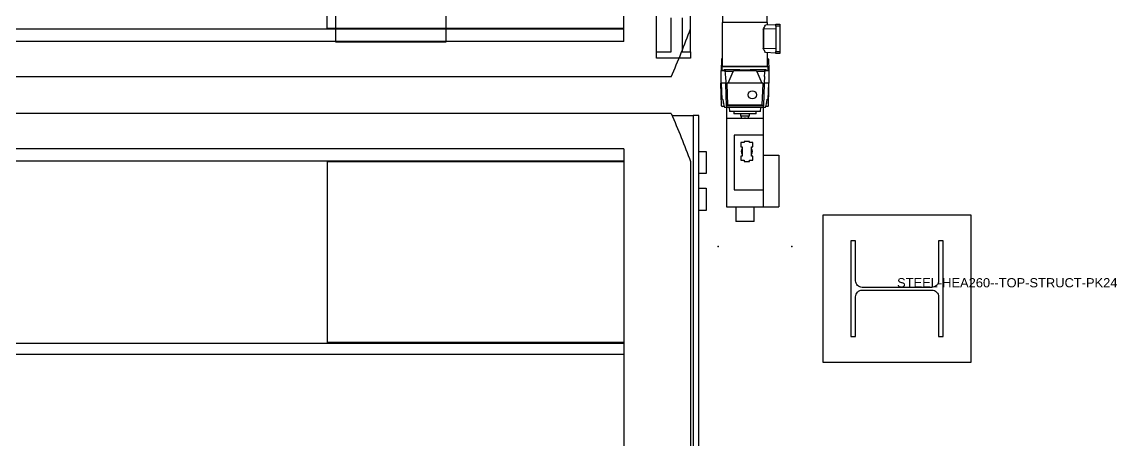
# Model space of a CAD drawing. Header units: millimetres. Extents: x 870 to 18710, y 295 to 21115.
# Drawn here: x 3902.8 to 4199.8, y 19853.6 to 19967 of the extents above; entities that cross this region are included whole.
import ezdxf

# ---------------------------------------------------------------- set-up
doc = ezdxf.new("R2010")
doc.units = ezdxf.units.MM
doc.linetypes.add('PHANTOM', pattern=[12.7, 6.35, -1.27, 1.27, -1.27, 1.27, -1.27])
for name, color, linetype in [('PK24E', 7, 'Continuous'), ('PK24E-DATA', 7, 'Continuous'), ('PK24E-STRUCT-STEEL', 254, 'Continuous'), ('PKE24E-HIDDEN', 7, 'Continuous')]:
    doc.layers.add(name, color=color, linetype=linetype)
for name, color, linetype, true_color in [('PK24E-COMP-PALLET', 132, 'Continuous', 0x00b7c8), ('PK24E-HELPER', 253, 'PHANTOM', 0xa1a1a1), ('PK24E-SYS-LIFT', 31, 'Continuous', 0xffcc5a), ('PK24E-SYS-SHELF', 31, 'Continuous', 0xffcc5a)]:
    doc.layers.add(name, color=color, linetype=linetype, true_color=true_color)
doc.layers.add('PK24E-TTARROW', color=20, linetype='Continuous', lineweight=20, true_color=0xf54b32)
doc.styles.get("Standard").update_dxf_attribs({"font": 'arial.ttf'})

# ---------------------------------------------------------------- blocks, each defined once
blk = doc.blocks.new('ELIFTTT-CHASIS--TOP-COMP-PKE24')
at = {"layer": 'PK24E-SYS-LIFT'}
for p, q in [((171.2, -84.5), (171.2, -100.5)), ((201.2, -100.5), (201.2, -84.5)), ((276.2, -85.1), (276.2, -95.25)), ((288.3, -95.25), (288.3, -88.12)), ((276.1, -95.25), (276.1, -107.18)), ((288.4, -95.25), (276.1, -95.25)), ((287.2, -97.08), (287.2, -102.38)), ((287.2, -97.08), (287.25, -97.08)), ((290.65, -97), (287.25, -97.08)), ((287.25, -97.01), (287.25, -97.08)), ((287.25, -97.08), (287.25, -102.38)), ((287.25, -97.08), (287.25, -97.08)), ((290.65, -95.9), (287.79, -96.05)), ((288.4, -96.02), (288.4, -95.25)), ((290.65, -96.28), (290.65, -95.78)), ((290.65, -95.78), (291.75, -95.78)), ((291.75, -96.28), (290.65, -96.28)), ((290.65, -96.28), (290.65, -103.18)), ((291.75, -95.78), (291.75, -96.28)), ((291.75, -96.28), (291.75, -103.18)), ((171.2, -100.5), (201.2, -100.5)), ((287.2, -102.38), (287.25, -102.38)), ((290.65, -102.45), (287.25, -102.38)), ((287.25, -102.38), (287.25, -102.38)), ((287.25, -102.45), (287.25, -102.38)), ((290.65, -103.56), (287.79, -103.41)), ((288.4, -107.18), (288.4, -103.44)), ((290.65, -103.18), (291.75, -103.18)), ((290.65, -103.68), (290.65, -103.18)), ((291.75, -103.68), (290.65, -103.68)), ((291.75, -103.18), (291.75, -103.68)), ((275.86, -105.25), (275.81, -108.33)), ((276.1, -105.05), (276.06, -105.05)), ((288.44, -105.05), (288.4, -105.05)), ((288.64, -105.25), (288.69, -108.33)), ((275.73, -108.41), (275.67, -111.75)), ((276, -108.14), (275.73, -108.41)), ((276.78, -108.41), (275.73, -108.41)), ((276, -107.35), (276, -108.31)), ((288.5, -107.35), (276, -107.35)), ((282.25, -107.18), (276.1, -107.18)), ((276.78, -108.41), (277.13, -108)), ((276.81, -108), (277.13, -108)), ((279.06, -108.55), (276.83, -108.55)), ((277.13, -108), (279.43, -108)), ((277.69, -111.75), (279.06, -108.55)), ((279.3, -108.41), (279.06, -108.55)), ((279.3, -108.41), (279.43, -108)), ((285.2, -108.41), (279.3, -108.41)), ((279.43, -108), (280.85, -108)), ((288.4, -107.18), (282.25, -107.18)), ((283.65, -108), (285.07, -108)), ((285.2, -108.41), (285.07, -108)), ((285.07, -108), (287.37, -108)), ((285.44, -108.55), (285.2, -108.41)), ((285.44, -108.55), (286.81, -111.75)), ((287.67, -108.55), (285.44, -108.55)), ((287.72, -108.41), (287.37, -108)), ((287.37, -108), (287.69, -108)), ((288.77, -108.41), (287.72, -108.41)), ((288.5, -108.31), (288.5, -107.35)), ((288.77, -108.41), (288.5, -108.14)), ((288.83, -111.75), (288.77, -108.41)), ((277.04, -111.75), (275.67, -111.75)), ((275.86, -117.85), (275.75, -111.75)), ((275.79, -111.75), (275.94, -116.1)), ((276.97, -109.94), (277.03, -111.69)), ((277.03, -111.69), (277.34, -111.91)), ((277.04, -111.91), (277.03, -111.69)), ((277.26, -117.91), (277.04, -111.91)), ((277.41, -111.75), (277.34, -111.91)), ((277.34, -111.91), (277.55, -117.61)), ((277.69, -111.75), (277.41, -111.75)), ((286.81, -111.75), (277.69, -111.75)), ((287.09, -111.75), (286.81, -111.75)), ((286.95, -117.61), (287.16, -111.91)), ((287.09, -111.75), (287.16, -111.91)), ((287.47, -111.69), (287.16, -111.91)), ((287.46, -111.91), (287.24, -117.91)), ((287.46, -111.91), (287.47, -111.69)), ((288.83, -111.75), (287.46, -111.75)), ((287.53, -109.94), (287.47, -111.69)), ((288.56, -116.1), (288.71, -111.75)), ((288.64, -117.85), (288.75, -111.75)), ((288.54, -115.62), (288.58, -115.63)), ((288.62, -114.18), (288.59, -114.17)), ((276.18, -116.1), (275.94, -116.1)), ((276.61, -118.05), (276.06, -118.05)), ((277.28, -118.3), (276.68, -118.3)), ((277.25, -118.3), (277.25, -121.25)), ((277.26, -117.91), (277.55, -117.61)), ((287.24, -117.91), (277.26, -117.91)), ((277.26, -117.91), (277.28, -118.3)), ((287.22, -118.3), (277.28, -118.3)), ((277.55, -117.61), (286.95, -117.61)), ((277.97, -118.3), (278.03, -119.4)), ((286.47, -119.4), (286.53, -118.3)), ((286.95, -117.61), (287.24, -117.91)), ((287.22, -118.3), (287.24, -117.91)), ((287.82, -118.3), (287.22, -118.3)), ((287.25, -121.25), (287.25, -118.3)), ((288.44, -118.05), (287.89, -118.05)), ((288.56, -116.1), (288.32, -116.1)), ((277.25, -121.25), (287.25, -121.25)), ((277.25, -121.25), (277.25, -145.25)), ((286.47, -119.4), (278.03, -119.4)), ((279.25, -119.4), (279.25, -120.1)), ((285.25, -120.1), (279.25, -120.1)), ((281, -120.1), (281, -120.6)), ((281, -120.6), (281.1, -120.7)), ((281, -120.6), (283.5, -120.6)), ((283.4, -120.7), (281.1, -120.7)), ((281.25, -120.7), (281.25, -121.25)), ((283.25, -121.25), (283.25, -120.7)), ((283.4, -120.7), (283.5, -120.6)), ((283.5, -120.6), (283.5, -120.1)), ((285.25, -120.1), (285.25, -119.4)), ((287.25, -125.85), (287.25, -121.25)), ((287.25, -125.85), (279.35, -125.85)), ((279.35, -125.85), (279.35, -140.65)), ((282.02, -127.55), (282.02, -127.88)), ((283.48, -127.55), (282.02, -127.55)), ((283.48, -127.88), (283.48, -127.55)), ((287.25, -140.65), (287.25, -125.85)), ((281.1, -127.88), (281.1, -128.98)), ((282.02, -127.88), (281.1, -127.88)), ((281.1, -128.98), (281.48, -128.98)), ((281.48, -128.98), (281.48, -131.52)), ((284.4, -127.88), (283.48, -127.88)), ((284.02, -128.98), (284.4, -128.98)), ((284.02, -131.52), (284.02, -128.98)), ((284.4, -128.98), (284.4, -127.88)), ((281.1, -131.52), (281.1, -132.62)), ((281.48, -131.52), (281.1, -131.52)), ((281.1, -132.62), (282.02, -132.62)), ((282.02, -132.62), (282.02, -132.95)), ((282.02, -132.95), (283.48, -132.95)), ((283.48, -132.62), (284.4, -132.62)), ((283.48, -132.95), (283.48, -132.62)), ((284.4, -131.52), (284.02, -131.52)), ((284.4, -132.62), (284.4, -131.52)), ((287.25, -131.25), (291.45, -131.25)), ((291.45, -131.25), (291.45, -145.25)), ((279.35, -140.65), (287.25, -140.65)), ((287.25, -145.25), (287.25, -140.65)), ((277.25, -145.25), (287.25, -145.25)), ((279.75, -145.25), (279.75, -149.25)), ((284.75, -149.25), (284.75, -145.25)), ((287.25, -145.25), (291.45, -145.25)), ((284.75, -149.25), (279.75, -149.25))]:
    blk.add_line(p, q, dxfattribs=at)
for centre, radius in [((0, 0), 109), ((284.25, -114.91), 1.1)]:
    blk.add_circle(centre, radius, dxfattribs=at)
for centre, radius, start, end in [((282.25, -93.43), 6.15, 323.5945, 324.3984), ((282.25, -106.03), 6.15, 35.6016, 36.4055), ((276.06, -105.25), 0.2, 90, 179), ((288.44, -105.25), 0.2, 1, 90), ((276.2, -107.35), 0.2, 120, 180), ((282.25, -101.91), 6.25, 257.0707, 282.9293), ((288.3, -107.35), 0.2, 0, 60), ((276.06, -117.85), 0.2, 181, 270), ((276.75, -117), 0.45, 155.4253, 227.7547), ((287.75, -117), 0.45, 312.2453, 24.5747), ((288.44, -117.85), 0.2, 270, 359), ((282.75, -130.25), 1.5, 147.8509, 212.1491), ((282.75, -130.25), 1.5, 327.8509, 32.1491)]:
    blk.add_arc(centre, radius, start, end, dxfattribs=at)
for centre, major_axis, ratio, start_param, end_param in [((282.25, -93.8), (4.43, 4.6), 0.92858, 4.894943, 5.068696), ((282.25, -105.66), (-4.43, 4.6), 0.92858, 4.356082, 4.529835), ((305.37, -85.52), (26.34, 26.35), 0.507143, 2.92615, 2.93364), ((304.57, -27.64), (17.65, 106.42), 0.210212, 2.468706, 2.489106), ((259.93, -27.64), (-17.65, 106.42), 0.210216, 3.79411, 3.814504), ((259.13, -85.52), (-26.34, 26.35), 0.507159, 3.349555, 3.357045), ((305.67, -111.06), (0, 29.91), 0.99939, 1.745058, 1.81444), ((258.83, -111.06), (0, 29.91), 0.99939, 4.468745, 4.538127)]:
    blk.add_ellipse(centre, major_axis=major_axis, ratio=ratio, start_param=start_param, end_param=end_param, dxfattribs=at)
for points, knots in [([(276, -108.31), (276, -108.31), (276, -108.34), (276.02, -108.35), (276.08, -108.36), (276.16, -108.34), (276.27, -108.29), (276.41, -108.23), (276.58, -108.14), (276.73, -108.05), (276.81, -108)], [0, 0, 0, 0, 0.053259, 0.184632, 0.316005, 0.44367, 0.571338, 0.702705, 0.834078, 1, 1, 1, 1]), ([(287.69, -108), (287.78, -108.05), (288, -108.18), (288.21, -108.29), (288.35, -108.34), (288.43, -108.36), (288.47, -108.35), (288.5, -108.34), (288.5, -108.31), (288.5, -108.31)], [0, 0, 0, 0, 0.189659, 0.44506, 0.57653, 0.707999, 0.799497, 0.930008, 1, 1, 1, 1]), ([(288.58, -114.19), (288.58, -114.19), (288.57, -114.2), (288.56, -114.28), (288.54, -114.44), (288.53, -114.66), (288.51, -114.9), (288.51, -115.15), (288.51, -115.36), (288.52, -115.53), (288.53, -115.62), (288.53, -115.62), (288.54, -115.61)], [0, 0, 0, 0, 0.009511, 0.124893, 0.240611, 0.356456, 0.472081, 0.587302, 0.702221, 0.817124, 0.932235, 1, 1, 1, 1]), ([(288.61, -114.18), (288.61, -114.18), (288.61, -114.16), (288.61, -114.22), (288.6, -114.37), (288.6, -114.62), (288.6, -114.9), (288.59, -115.18), (288.59, -115.43), (288.58, -115.58), (288.58, -115.64), (288.58, -115.63), (288.58, -115.63)], [0, 0, 0, 0, 0.000422, 0.125216, 0.249969, 0.374831, 0.499914, 0.625089, 0.750116, 0.875001, 0.999834, 1, 1, 1, 1]), ([(288.58, -115.24), (288.58, -115.23), (288.58, -115.15), (288.59, -114.97), (288.6, -114.73), (288.6, -114.53), (288.6, -114.43), (288.6, -114.39)], [0, 0, 0, 0, 0.041978, 0.306281, 0.570431, 0.834353, 1, 1, 1, 1]), ([(288.6, -114.39), (288.6, -114.33), (288.6, -114.23), (288.59, -114.2), (288.59, -114.18)], [0, 0, 0, 0, 0.500013, 1, 1, 1, 1]), ([(276.18, -116.1), (276.19, -116.11), (276.21, -116.12), (276.22, -116.18), (276.23, -116.23), (276.24, -116.25)], [0, 0, 0, 0, 0.43316, 0.866325, 1, 1, 1, 1]), ([(276.67, -118.28), (276.67, -118.28), (276.67, -118.3), (276.68, -118.3), (276.68, -118.3)], [0, 0, 0, 0, 0.485402, 1, 1, 1, 1]), ([(287.82, -118.3), (287.82, -118.3), (287.83, -118.3), (287.83, -118.28), (287.83, -118.28)], [0, 0, 0, 0, 0.487803, 1, 1, 1, 1]), ([(288.26, -116.25), (288.27, -116.21), (288.29, -116.14), (288.31, -116.1), (288.31, -116.1), (288.32, -116.1)], [0, 0, 0, 0, 0.432931, 0.865827, 1, 1, 1, 1]), ([(282.41, -121.25), (282.39, -121.24), (282.34, -121.21), (282.25, -121.2), (282.16, -121.21), (282.11, -121.24), (282.09, -121.25)], [0, 0, 0, 0, 0.230406, 0.49981, 0.78779, 1, 1, 1, 1])]:
    blk.add_open_spline(points, degree=3, knots=knots, dxfattribs=at)
blk = doc.blocks.new('ELIFTTT-TT--TOP-COMP-PKE24')
at = {"layer": 'PK24E-SYS-LIFT'}
for p, q in [((258.3, -103.22), (258.3, 103.22)), ((267.5, -103.22), (267.5, 103.22)), ((262.25, -103.22), (262.25, -94)), ((265.25, -94), (265.25, -103.22)), ((258.3, -105), (258.3, -103.22)), ((258.3, -103.22), (262.25, -103.22)), ((265.25, -103.22), (267.5, -103.22)), ((267.5, -103.22), (267.5, -105)), ((267.5, -105), (258.3, -105))]:
    blk.add_line(p, q, dxfattribs=at)
blk = doc.blocks.new('*U23')
at = {"layer": 'PK24E-COMP-PALLET'}
for p, q in [((249.45, -100.42), (249.45, 100.42)), ((267.5, -96.99), (267.5, 96.99)), ((168.92, -96.89), (168.92, -47.89)), ((249.45, -97.11), (-249.45, -97.11)), ((249.45, -96.89), (168.92, -96.89)), ((249.45, -100.42), (-249.45, -100.42)), ((262.27, -110), (-262.27, -110))]:
    blk.add_line(p, q, dxfattribs=at)
blk.add_arc((7.5, 0), 277.5, 336.6469, 339.5434, dxfattribs=at)
blk = doc.blocks.new('STEEL-HEA260--TOP-STRUCT-PK24')
at = {"layer": 'PK24E-STRUCT-STEEL', "color": 8, "true_color": 0x808080}
blk.add_lwpolyline([(11.25, 13), (11.25, 2.175, -0.4142136), (9.45, 0.375), (-9.45, 0.375, -0.4142136), (-11.25, 2.175), (-11.25, 13), (-12.5, 13), (-12.5, -13), (-11.25, -13), (-11.25, -2.175, -0.4142136), (-9.45, -0.375), (9.45, -0.375, -0.4142136), (11.25, -2.175), (11.25, -13), (12.5, -13), (12.5, 13)], format="xyb", close=True, dxfattribs=at)
at = {"layer": 'PKE24E-HIDDEN'}
blk.add_attdef('COMP_TYPE', (0, 0.375), '', height=2.5, dxfattribs=at)
blk = doc.blocks.new('STEEL-HEA260-WPLATE-TOP-STRUCT-PK24')
at = {"layer": 'PK24E-STRUCT-STEEL', "color": 8, "true_color": 0x808080}
blk.add_lwpolyline([(-20, 20), (20, 20), (20, -20), (-20, -20)], close=True, dxfattribs=at)
blk.add_blockref('STEEL-HEA260--TOP-STRUCT-PK24', (0, 0)).add_auto_attribs({'COMP_TYPE': 'STEEL-HEA260--TOP-STRUCT-PK24'})
blk = doc.blocks.new('ELIFT-COLUMNS--TOP-COMP-PKE24')
blk.add_blockref('STEEL-HEA260-WPLATE-TOP-STRUCT-PK24', (323.5, -167.5))
blk = doc.blocks.new('TTARROW---TOP-DECOR-PK24')
at = {"layer": 'PK24E-TTARROW'}
for points in [[(0, 90), (0, 80), (-32.49, 89.27), (0, 110), (0, 100, -0.763437), (50.85, -86.11), (61.06, -72.77), (52.06, -73.42, 0.73095)], [(0, -90), (0, -80), (32.49, -89.27), (0, -110), (0, -100, -0.763437), (-50.85, 86.11), (-61.06, 72.77), (-52.06, 73.42, 0.73095)]]:
    blk.add_lwpolyline(points, format="xyb", close=True, dxfattribs=at)
blk = doc.blocks.new('ELIFTTT---TOP-SYS-PKE24')
for name in ['ELIFT-COLUMNS--TOP-COMP-PKE24', 'ELIFTTT-CHASIS--TOP-COMP-PKE24', '*U23', 'TTARROW---TOP-DECOR-PK24', 'ELIFTTT-TT--TOP-COMP-PKE24']:
    blk.add_blockref(name, (0, 0))
at = {"layer": 'PK24E-DATA'}
for tag, p in [('COMP_TYPE', (3.47, 12.51)), ('LAYOUT_ID', (3.47, 2.51)), ('SYSTEM_ID', (3.47, -7.49)), ('CARRIER_ID', (3.47, -17.49)), ('CON_CARS', (3.47, -27.49))]:
    blk.add_attdef(tag, p, '', height=5, dxfattribs=at)
blk = doc.blocks.new('*U195')
at = {"layer": 'PK24E-COMP-PALLET'}
for p, q in [((249.45, -100.42), (249.45, 100.42)), ((267.5, -96.99), (267.5, 96.99)), ((249.45, -44.65), (-249.45, -44.65)), ((249.45, -47.67), (-249.45, -47.67)), ((168.92, -96.89), (168.92, -47.89)), ((249.45, -47.89), (168.92, -47.89)), ((249.45, -97.11), (-249.45, -97.11)), ((249.45, -96.89), (168.92, -96.89)), ((249.45, -100.42), (-249.45, -100.42)), ((262.27, -110), (-262.27, -110))]:
    blk.add_line(p, q, dxfattribs=at)
blk.add_arc((7.5, 0), 277.5, 336.6469, 339.5434, dxfattribs=at)
blk = doc.blocks.new('*U198')
at = {"layer": 'PK24E-HELPER'}
for p in [(275, -74), (295, -74)]:
    blk.add_point(p, dxfattribs=at)
at = {"layer": 'PK24E-SYS-SHELF'}
for p, q in [((268.25, -109.5), (268.25, 811.98)), ((269.75, 796.8), (269.75, -109.5)), ((271.75, -83.75), (269.75, -83.75)), ((271.75, -89.75), (271.75, -83.75)), ((269.75, -89.75), (271.75, -89.75)), ((271.75, -93.75), (269.75, -93.75)), ((271.75, -99.75), (271.75, -93.75)), ((269.75, -99.75), (271.75, -99.75)), ((262.48, -109.5), (268.25, -109.5)), ((269.75, -109.5), (268.25, -109.5))]:
    blk.add_line(p, q, dxfattribs=at)
at = {"layer": 'PK24E'}
blk.add_blockref('*U195', (0, 0), dxfattribs=at)
at = {"layer": 'PK24E-DATA'}
for tag, p in [('COMP_TYPE', (0.83, 27.92)), ('LAYOUT_ID', (0.83, 17.92)), ('SYSTEM_ID', (0.83, 7.92)), ('CARRIER_ID', (0.83, -2.08)), ('CAR_TYPE', (0.83, -12.08))]:
    blk.add_attdef(tag, p, '', height=5, dxfattribs=at)

msp = doc.modelspace()

# ---------------------------------------------------------------- block references
msp.add_blockref('ELIFTTT---TOP-SYS-PKE24', (3816.62, 20062.14))
at = {"xscale": -1, "rotation": 180}
msp.add_blockref('*U198', (3816.62, 19832.14), dxfattribs=at)

doc.saveas('drawing.dxf')
